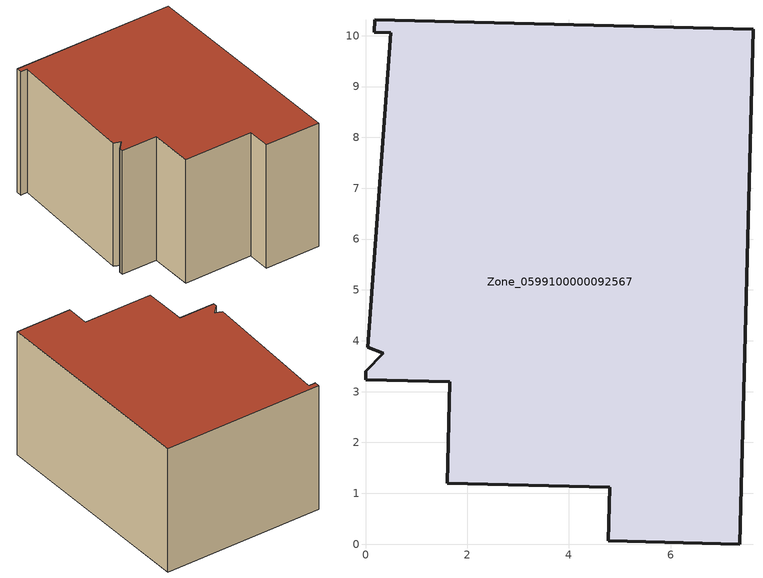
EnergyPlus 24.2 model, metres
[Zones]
Zone_0599100000092567
 floor ground (C_G): 7.62,10.12 7.36,0 4.77,0.07 4.8,1.12 1.61,1.2 1.66,3.19 0,3.23 0.01,3.4 0.35,3.75 0.04,3.88 0.5,10.06 0.17,10.07 0.18,10.31 z0
 wall outside (C_F): 1.66,3.19 1.61,1.2 4.8,1.12 4.77,0.07 7.36,0 7.62,10.12 0.18,10.31 0.17,10.07 0.5,10.06 0.04,3.88 0.35,3.75 0.01,3.4 0,3.23 1.66,3.19 z0:5.96
 roof outside (C_R): 0.5,10.06 0.04,3.88 0.35,3.75 0.01,3.4 0,3.23 1.66,3.19 1.61,1.2 4.8,1.12 4.77,0.07 7.36,0 7.62,10.12 0.18,10.31 0.17,10.07 z5.96
[BUILDING]
Pand.0599100000092567: North Axis=0; Terrain=City; Loads Convergence Tolerance Value=0.04; Temperature Convergence Tolerance Value=0.4; Solar Distribution=FullExterior; Maximum Number of Warmup Days=25; Minimum Number of Warmup Days=1
[Site:Location]
Rotterdam.The.Hague.AP_ZH_NLD Design_Conditions: Latitude=51.96; Longitude=4.45; Time Zone=1; Elevation=-4.5
[SITE:GROUNDTEMPERATURE:BUILDINGSURFACE]
18, 18, 18, 18, 18, 18, 18, 18, 18, 18, 18, 18
[MATERIAL] Thermal Absorptance=0.9; Solar Absorptance=0.7; Visible Absorptance=0.7
Name | Roughness | Thickness | Conductivity | Density | Specific Heat
G.TC.1946 | MediumSmooth | 0.15 | 1 | 540 | 1210
F.TC.1946 | Rough | 0.3 | 0.857143 | 1920 | 840
R.TC.1946 | MediumRough | 0.2 | 0.909091 | 1500 | 1000
[CONSTRUCTION]
C_G: G.TC.1946
C_F: F.TC.1946
C_R: R.TC.1946
[ZONE]
Zone_0599100000092567: Type=1; Multiplier=1; Ceiling Height=Autocalculate; Volume=Autocalculate; Floor Area=autocalculate; Part of Total Floor Area=Yes
[ZONEINFILTRATION:DESIGNFLOWRATE]
Infil_Zone_0599100000092567: Zone or ZoneList or Space or SpaceList=Zone_0599100000092567; Schedule=AlwaysOn; Design Flow Rate Calculation Method=Flow/Area; Flow Rate per Floor Area=0.003; Constant Term Coefficient=1; Temperature Term Coefficient=0; Velocity Term Coefficient=0; Velocity Squared Term Coefficient=0
[HVACTEMPLATE:ZONE:IDEALLOADSAIRSYSTEM]
Zone_0599100000092567: Maximum Heating Supply Air Temperature=50; Minimum Cooling Supply Air Temperature=13; Maximum Heating Supply Air Humidity Ratio=0.0156; Minimum Cooling Supply Air Humidity Ratio=0.0077; Heating Limit=NoLimit; Cooling Limit=NoLimit; Dehumidification Control Type=ConstantSensibleHeatRatio; Cooling Sensible Heat Ratio=0.7; Dehumidification Setpoint=60; Humidification Control Type=None; Humidification Setpoint=30; Outdoor Air Method=None; Outdoor Air Flow Rate per Person=0.00944; Outdoor Air Flow Rate per Zone Floor Area=0; Outdoor Air Flow Rate per Zone=0; Demand Controlled Ventilation Type=None; Outdoor Air Economizer Type=NoEconomizer; Heat Recovery Type=None; Sensible Heat Recovery Effectiveness=0.7; Latent Heat Recovery Effectiveness=0.65
[ZONECONTROL:THERMOSTAT]
ThermostatControl_Zone_0599100000092567: Zone or ZoneList=Zone_0599100000092567; Control Type Schedule=DualSetpointControlType; Control 1=Thermostat_Zone_0599100000092567; Temperature Difference Between Cutout And Setpoint=0
[THERMOSTATSETPOINT:DUALSETPOINT]
Thermostat_Zone_0599100000092567: Heating Setpoint Temperature Schedule=HeatingSetpoint_Zone_0599100000092567; Cooling Setpoint Temperature Schedule=CoolingSetpoint_Zone_0599100000092567
[SCHEDULE:COMPACT]
HeatingSetpoint_Zone_0599100000092567: Through: 12/31, For: AllDays, Until: 24:00, 21
CoolingSetpoint_Zone_0599100000092567: Through: 12/31, For: AllDays, Until: 24:00, 24
DualSetpointControlType: Through: 12/31, For: AllDays, Until: 24:00, 4
AlwaysOn: Through: 12/31, For: AllDays, Until: 24:00, 1
